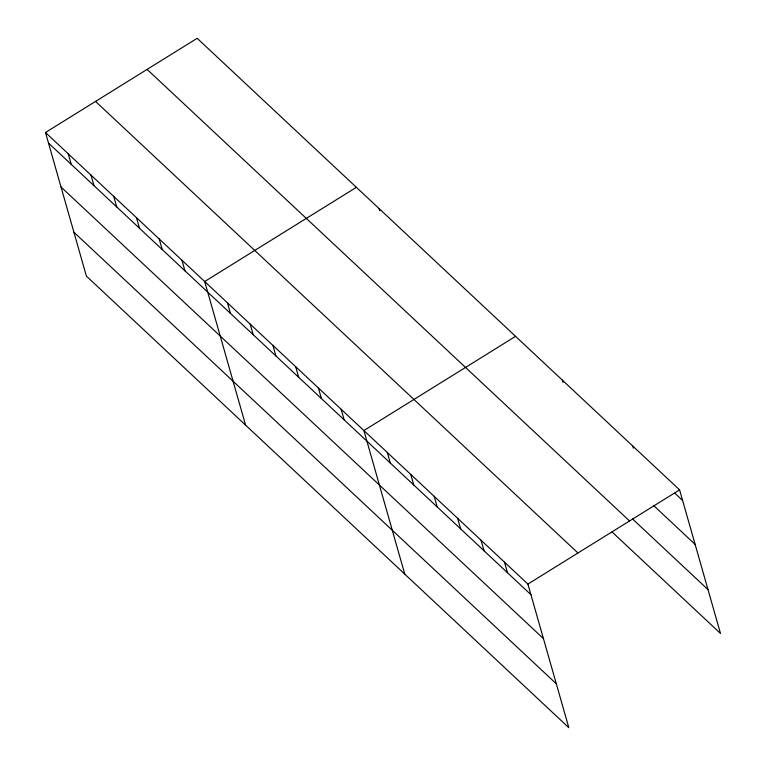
<?xml version="1.0" encoding="UTF-8"?>
<svg xmlns="http://www.w3.org/2000/svg" width="766" height="766" viewBox="0 0 766 766"><rect width="100%" height="100%" fill="white"/><g stroke="black" fill="none" stroke-linecap="round" stroke-linejoin="round"><path stroke-width="1.15" d="M45.491 132.508L527.908 584.085L568.822 727.7L86.405 276.114L45.491 132.508L197.178 38.3L679.595 489.886L720.509 633.492L612.024 531.949M356.382 187.325L204.694 281.524L245.599 425.14M515.575 336.341L363.888 430.549L404.793 574.165M527.908 584.085L679.595 489.886M674.808 493.17L682.621 500.485M653.465 505.388L695.116 544.377M632.505 518.927L708.004 589.6M147.12 69.39L629.537 520.966M95.549 101.418L577.966 553.004M48.517 143.108L530.934 594.684M61.012 187L543.429 638.585M73.9 232.222L556.317 683.808M632.735 446.013L633.338 448.139M562.435 380.214L563.039 382.33M504.478 562.158L507.494 572.757M481.048 540.222L484.064 550.821M379.122 208.611L379.725 210.736M457.618 518.285L460.634 528.885M434.188 496.349L437.204 506.948M410.748 474.422L413.774 485.022M387.318 452.486L390.344 463.085M341.148 409.264L344.164 419.864M318.407 387.969L321.423 398.569M295.657 366.684L298.683 377.284M272.916 345.389L275.942 355.999M250.176 324.104L253.192 334.704M227.435 302.819L230.451 313.418M181.944 260.239L184.97 270.838M159.204 238.944L162.229 249.553M136.463 217.659L139.479 228.258M113.722 196.374L116.738 206.973M90.982 175.079L93.998 185.678M68.231 153.794L71.257 164.393"/></g></svg>
